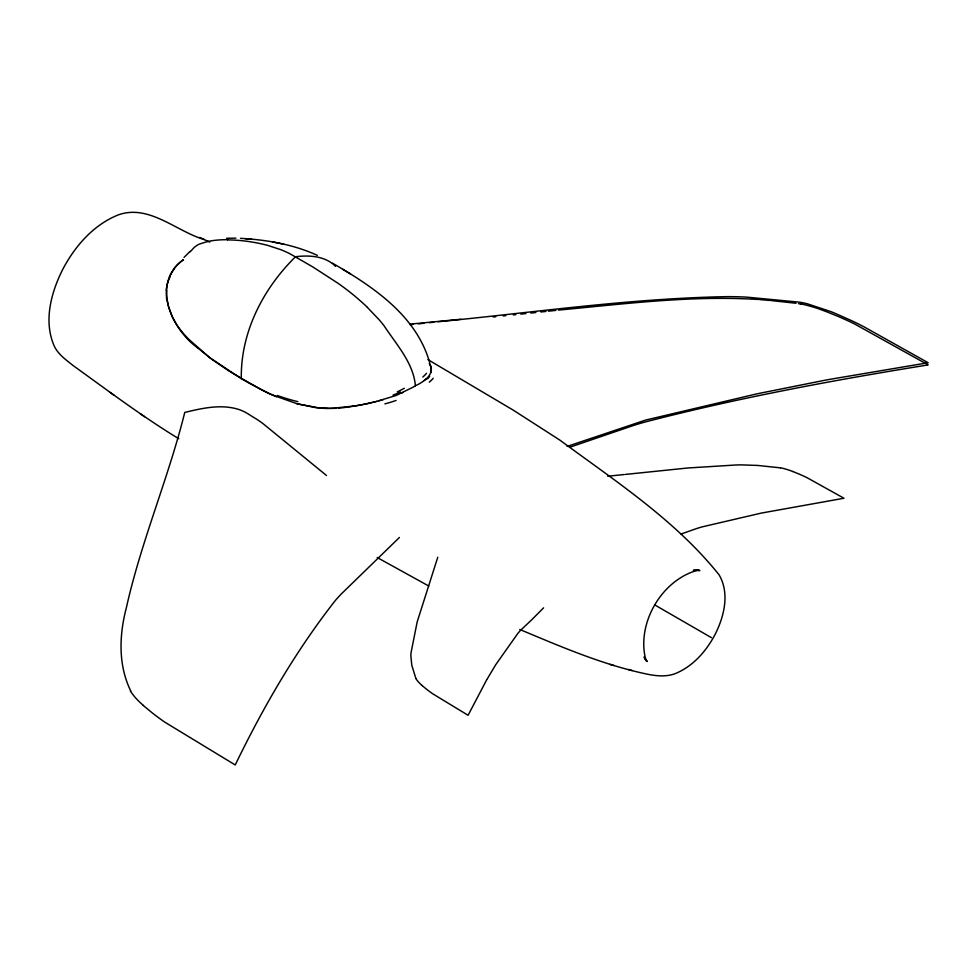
<?xml version="1.0" encoding="UTF-8"?>
<svg xmlns="http://www.w3.org/2000/svg" width="977" height="977" viewBox="0 0 977 977"><rect width="100%" height="100%" fill="white"/><g stroke="black" fill="none" stroke-linecap="round" stroke-linejoin="round"><path stroke-width="1.47" d="M415.42 385.842C413.405 362.785 396.357 344.539 384.144 325.866A93.939 54.236 60 0 0 378.954 319.552L367.425 307.474M166.554 290.279L166.517 291.195A76.865 63.285 -1 0 0 166.749 300.366M248.94 383.045L241.307 378.636C240.537 332.302 263.057 288.679 295.555 256.719C308.243 255.217 322.386 255.718 332.864 263.937M430.845 372.542L431.211 367.767L429.392 363.395M437.769 557.244L417.179 621.873L411.048 652.685A168.85 97.847 0.2 0 0 410.865 655.64L411.769 665.227L415.836 678.307M170.902 274.061L174.419 268.443M487.279 678.844L495.742 664.678L517.932 633.291A112.013 64.909 0.2 0 1 521.083 629.811L529.534 621.861A171.891 99.605 0.2 0 0 532.172 619.345L543.591 607.841M486.839 679.54L468.081 715.274L432.823 693.853A172.221 99.788 0.2 0 1 426.509 689.2L422.113 685.561M190.283 251.7L194.093 247.56A68.182 39.361 60 0 1 199.345 244.091L207.332 241.588M184.03 257.415L190.063 251.394M399.422 537.46L341.242 594.016A224.014 129.807 0.2 0 0 334.952 600.977C295.347 651.622 263.192 707.238 235.237 764.954L164.722 722.113A344.429 199.577 0.2 0 1 152.107 712.783L143.314 705.516M416.41 385.268C424.201 381.58 435.937 373.385 429.501 363.554M426.265 378.856L424.006 380.529M182.992 259.919C150.653 283.648 171.634 329.652 198.209 348.313M415.017 386.074L413.992 386.66M413.161 387.136L396.173 395.477L376.316 401.486M402.011 392.962L402.988 392.498M567.087 446.416L645.626 420.073L755.16 394.256A305.63 176.458 0 0 1 761.816 392.852L824.197 380.395A277.199 160.045 0 0 1 830.743 379.198L928.15 362.736L864.01 326.831A302.003 174.358 0 0 0 852.347 321.018L836.092 313.751A311.639 179.927 0 0 0 830.658 311.529L807.332 303.786A81.995 47.336 0 0 0 799.589 302.174L746.599 297.13A206.77 119.377 0 0 0 727.376 296.642C630.519 298.364 534.407 312.396 438.148 321.763M569.957 447.185L632.766 425.716A224.014 129.807 0.2 0 1 644.808 422.088C738.16 397.834 832.99 380.285 928.15 364.909L854.46 323.888A344.429 199.577 0.2 0 0 838.425 316.548L825.895 311.431M382.398 399.874L383.265 399.63M380.651 400.35L378.917 400.814M376.719 401.388L366.815 403.733M375.449 401.706L372.848 402.341M371.981 402.548L370.259 402.964M369.453 403.147L363.395 404.454M365.838 403.941L349.07 406.957M362.54 404.637L360.831 404.966M359.988 405.137L357.448 405.602M356.605 405.76L330.421 408.496M348.154 407.091L345.834 407.385M344.942 407.494L341.669 407.849M410.279 324.767L412.953 324.474M548.427 311.187L555.937 310.368M558.453 310.1C624.804 303.896 691.594 295.249 758.311 299.487M418.376 323.888L423.896 323.289M429.514 322.691L433.8 322.227M535.897 312.53L530.877 313.067M540.904 311.993L545.923 311.455M520.851 314.118L525.87 313.593M493.263 317L495.766 316.743M503.289 315.962L505.805 315.693M513.328 314.912L515.832 314.643M607.731 476.251L624.034 474.553M625.292 474.431L688.028 467.971L736.169 464.979A168.85 97.847 0.2 0 1 741.274 464.881L757.81 465.443L780.367 467.849M409.717 324.169L460.924 319.259M340.655 407.946L338.604 408.13M336.564 408.264L334.525 408.374M226.566 238.29L235.848 238.132M333.523 408.423L315.84 407.665L297.045 403.782M328.834 408.508L329.628 408.508M328.052 408.496L324.926 408.423M324.144 408.386L321.067 408.203M240.525 238.303L251.468 239.145L245.203 238.62M246.546 238.742C270.776 240.537 295.152 245.215 317.342 255.351M759.581 299.585L769.681 300.44M770.938 300.55L796.011 303.261M320.309 408.142L297.411 403.88L272.461 395.013M696.967 570.128L699.886 570.556L693.34 570.299L698.616 570.006C661.734 579.227 635.673 624.108 646.053 660.708L644.283 657.167M798.465 303.664L800.908 304.103M272.559 241.917L283.696 244.189M519.752 629.457C561.189 646.798 602.699 664.739 646.835 674.081C656.08 675.986 665.703 677.049 674.814 673.788C693.084 666.509 706.652 650.792 715.494 633.658C724.36 615.766 729.734 593.1 719.109 574.855C675.376 520.204 615.644 481.319 559.87 440.114L513.181 410.096L427.877 359.573M628.333 669.465L632.192 670.54M609.966 664.384L614.081 665.532M792.86 471.512L799.125 474.077A172.221 99.788 0.2 0 1 807.136 477.741L843.981 498.246L761.339 513.084L702.316 526.835A112.013 64.909 0.2 0 0 696.296 528.655L682.544 533.527A171.891 99.605 0.2 0 1 681.103 534.04M276.686 396.809L268.883 393.401A331.789 268.321 -65.3 0 1 262.642 390.385L261.848 389.994M204.376 239.585C176.458 231.512 149.286 203.985 118.473 214.818C93.12 224.881 74.411 246.766 62.149 270.519C51.012 293.234 43.696 320.725 53.796 345.04C57.46 353.93 65.606 359.475 72.787 365.313C107.665 390.397 141.983 416.336 178.742 438.697M271.118 394.415L271.789 394.72M269.786 393.816L270.446 394.122M269.115 393.511L249.587 383.399M199.76 237.423L209.762 242.113M261.201 389.664L230.181 371.834M428.769 586.017L377.171 557.513M654.627 604.861L711.427 637.663M332.522 263.204C372.75 286.469 416.422 315.376 429.709 362.748M241.307 378.636L209.652 357.631L188.451 338.995M350.682 274.122L342.89 269.347M229.448 371.37L211.508 359.035M109.949 392.412L114.126 395.331M140.224 413.698L144.547 416.715M210.812 358.51L198.307 348.386M326.513 475.506L262.422 423.151A149.42 86.269 60 0 0 257.232 419.573L246.375 412.856A58.229 33.621 60 0 0 239.231 409.607C221.449 403.794 202.361 408.154 184.751 412.441C168.374 478.315 141.238 541.124 126.436 607.413C119.17 634.903 117.985 664.934 130.759 691.008M333.755 264.755L335.526 266.403M187.84 338.36L184.274 334.476M183.7 333.816L180.684 330.214M180.525 330.006L177.203 325.524M644.454 658.034L647.177 661.514L644.222 656.971M176.715 324.791L172.734 317.891M172.343 317.085L168.581 307.12M168.374 306.338L167.116 300.33M207.307 241.551A229.045 132.237 60 0 1 227.604 239.731M227.665 239.915A320.529 185.056 60 0 1 267.674 245.374L280.68 249.636A141.164 81.506 60 0 1 289.729 253.654L312.713 266.868L337.517 282.951A201.983 116.617 60 0 1 367.462 307.364M404.307 388.309A53.063 7.621 -24.2 0 1 397.321 391.85M400.521 392.009A39.849 14.655 -18.2 0 1 392.998 395.087M396.088 400.448A59.426 26.33 -17.1 0 1 384.901 403.867M297.863 401.657A273.438 218.372 -54 0 1 277.334 395.477M166.188 290.242A57.509 47.067 6.5 0 1 169.888 277.212M169.461 277.053A60.55 49.424 28.4 0 1 170.902 274.048M174.297 268.345A61.331 49.68 43.2 0 1 183.297 259.943M426.522 373.287A58.351 17.452 -18 0 1 422.821 377.037M429.672 376.328A39.605 13.202 -8.8 0 1 427.45 378.868M433.165 378.27A54.15 12.677 -18.6 0 1 429.306 382.117M801.03 303.908A111.622 64.677 0.2 0 1 825.809 311.504M143.448 705.455A111.622 64.677 0.2 0 1 130.429 691.081M422.186 685.536A55.811 32.339 0.2 0 1 415.677 678.343M780.428 467.751A55.811 32.339 0.2 0 1 792.811 471.549"/></g></svg>
